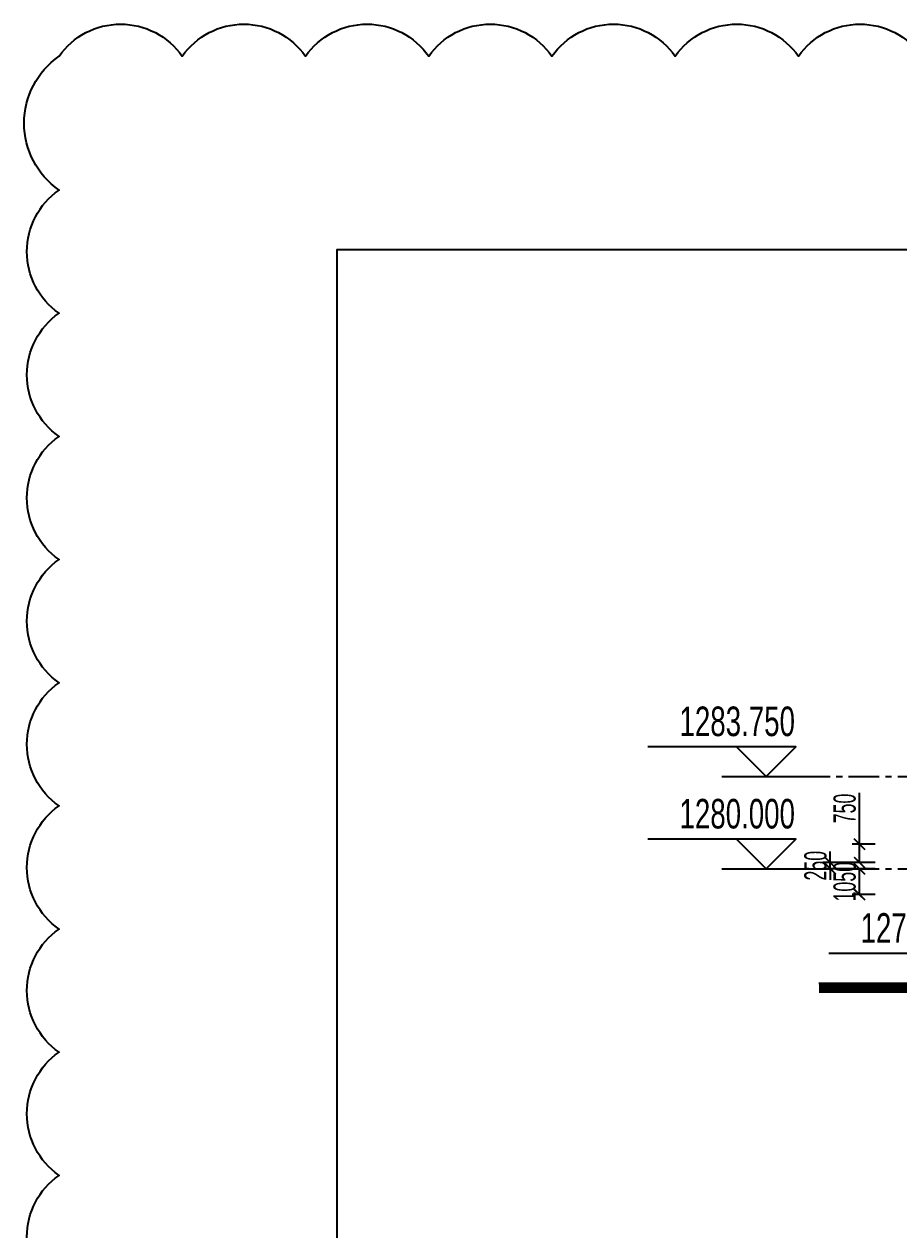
# Model space of a CAD drawing. Extents: x 38275477 to 38557164, y 2905373 to 3096199.
# Drawn here: x 38275477 to 38310968, y 2999194 to 3048146 of the extents above; entities that cross this region are included whole.
import ezdxf
from ezdxf.enums import TextEntityAlignment as Align

# ---------------------------------------------------------------- set-up
doc = ezdxf.new("R2010")
doc.units = 0
doc.header["$LTSCALE"] = 1000
doc.linetypes.add('CENTER', pattern=[2, 1.25, -0.25, 0.25, -0.25])
for name, color, linetype in [('#文字', 2, 'Continuous'), ('#标注', 1, 'Continuous'), ('A-GRID', 1, 'CENTER'), ('C-SHET-SHBD', 11, 'Continuous'), ('WZ', 7, 'Continuous')]:
    doc.layers.add(name, color=color, linetype=linetype)
doc.styles.add('#文字', font='jrs.shx', dxfattribs={"width": 0.7, "bigfont": 'hztxt.shx'})
doc.styles.add('JHZX', font='jrs.shx', dxfattribs={"width": 0.6, "bigfont": 'jhz.shx'})
doc.styles.add('XD2008', font='xd-hzs.shx', dxfattribs={"width": 0.7, "bigfont": 'xd-hztxt.shx'})
doc.styles.add('楷体', font='', dxfattribs={"width": 0.75})
doc.styles.get('楷体').set_extended_font_data('KaiTi_GB2312')
doc.dimstyles.new('JZBZ-300', dxfattribs={"dimscale": 300, "dimtxt": 3, "dimasz": 1.5, "dimexe": 1, "dimexo": 1, "dimgap": 0.5, "dimtad": 1, "dimdec": 0, "dimdsep": 46, "dimtxsty": 'JHZX', "dimblk1": 'ARCHTICK', "dimblk2": 'ARCHTICK', "dimsah": 1, "dimcen": 0, "dimclrd": 1, "dimclre": 1, "dimclrt": 2, "dimadec": 1, "dimazin": 2, "dimtfac": 1, "dimtdec": 0, "dimtix": 1, "dimtmove": 0, "dimatfit": 3, "dimfxl": 0, "dimtolj": 1, "dimlwd": -1, "dimlwe": -1, "dimarcsym": 0})

# ---------------------------------------------------------------- blocks, each defined once
blk = doc.blocks.new('A3文本框')
at = {"layer": 'Defpoints', "ltscale": 500}
blk.add_lwpolyline([(10, -10), (-420, -10), (-420, 297), (10, 297)], close=True, dxfattribs=at)
at = {"layer": 'C-SHET-SHBD', "style": 'XD2008', "width": 0.7}
for tag, height, p in [('子项名称', 4.5, (-37.49, 35.41)), ('图名', 4.5, (-37.49, 24.27)), ('比例', 3, (-56.3, 8.25)), ('MQJD-01', 3, (-13.24, 2.27))]:
    blk.add_attdef(tag, text='', height=height, dxfattribs=at).set_placement(p, align=Align.CENTER)
blk = doc.blocks.new('_ARCHTICK')
at = {"color": 0, "linetype": 'ByBlock', "const_width": 0.15}
blk.add_lwpolyline([(-0.5, -0.5), (0.5, 0.5)], dxfattribs=at)
blk = doc.blocks.new('*D19')
at = {"layer": '#标注', "color": 1, "transparency": 16777216}
for p, q in [((38310006, 3013854), (38309070, 3013854)), ((38309370, 3012804), (38309370, 3013854)), ((38310006, 3012804), (38309070, 3012804))]:
    blk.add_line(p, q, dxfattribs=at)
at = {"layer": 'Defpoints', "color": 0, "transparency": 16777216}
for p in [(38309370, 3013854), (38310306, 3013854), (38310306, 3012804)]:
    blk.add_point(p, dxfattribs=at)
at = {"layer": '#标注', "color": 1, "transparency": 16777216, "xscale": 450, "yscale": 450, "zscale": 450}
for p, rotation in [((38309370, 3013854), 90), ((38309370, 3012804), 270)]:
    blk.add_blockref('_ARCHTICK', p, dxfattribs=dict(at, rotation=rotation))
at = {"layer": '#标注', "color": 2, "transparency": 16777216, "insert": (38308770, 3013329), "char_height": 900, "attachment_point": 5, "rotation": 90, "style": 'JHZX'}
blk.add_mtext('\\A1;1050', dxfattribs=at)
blk = doc.blocks.new('*D20')
at = {"layer": '#标注', "color": 1, "transparency": 16777216}
for p, q in [((38308186, 3014104), (38308186, 3014554)), ((38310006, 3014104), (38307886, 3014104)), ((38308186, 3013854), (38308186, 3014104)), ((38310006, 3013854), (38307886, 3013854)), ((38308186, 3013854), (38308186, 3013404))]:
    blk.add_line(p, q, dxfattribs=at)
at = {"layer": 'Defpoints', "color": 0, "transparency": 16777216}
for p in [(38308186, 3014104), (38310306, 3014104), (38310306, 3013854)]:
    blk.add_point(p, dxfattribs=at)
at = {"layer": '#标注', "color": 1, "transparency": 16777216, "xscale": 450, "yscale": 450, "zscale": 450}
for p, rotation in [((38308186, 3014104), 270), ((38308186, 3013854), 90)]:
    blk.add_blockref('_ARCHTICK', p, dxfattribs=dict(at, rotation=rotation))
at = {"layer": '#标注', "color": 2, "transparency": 16777216, "insert": (38307586, 3013979), "char_height": 900, "attachment_point": 5, "rotation": 90, "style": 'JHZX'}
blk.add_mtext('\\A1;250', dxfattribs=at)
blk = doc.blocks.new('*D21')
at = {"layer": '#标注', "color": 1, "transparency": 16777216}
for p, q in [((38309370, 3014854), (38309370, 3016938)), ((38310006, 3014854), (38309070, 3014854)), ((38309370, 3014104), (38309370, 3014854)), ((38310006, 3014104), (38309070, 3014104))]:
    blk.add_line(p, q, dxfattribs=at)
at = {"layer": 'Defpoints', "color": 0, "transparency": 16777216}
for p in [(38309370, 3014854), (38310306, 3014854), (38310306, 3014104)]:
    blk.add_point(p, dxfattribs=at)
at = {"layer": '#标注', "color": 1, "transparency": 16777216, "xscale": 450, "yscale": 450, "zscale": 450}
for p, rotation in [((38309370, 3014854), 90), ((38309370, 3014104), 270)]:
    blk.add_blockref('_ARCHTICK', p, dxfattribs=dict(at, rotation=rotation))
at = {"layer": '#标注', "color": 2, "transparency": 16777216, "insert": (38308770, 3016302), "char_height": 900, "attachment_point": 5, "rotation": 90, "style": 'JHZX'}
blk.add_mtext('\\A1;750', dxfattribs=at)
blk = doc.blocks.new('LEVEL')
blk.add_line((9, 0), (0, 0))
blk.add_lwpolyline([(7.5, 3), (4.5, 0), (1.5, 3), (16.5, 3)])
at = {"layer": 'WZ', "style": '楷体', "width": 0.75}
blk.add_attdef('LEVEL', text='', height=3.5, dxfattribs=at).set_placement((9.33, 5.59), align=Align.MIDDLE_CENTER)
blk.add_attdef('FLOOR', text='', height=3.5, dxfattribs=at).set_placement((17.5, 3), align=Align.MIDDLE_LEFT)

msp = doc.modelspace()

# ---------------------------------------------------------------- linework, layer by layer
at = {"color": 8, "const_width": 400}
msp.add_lwpolyline([(38307721.7, 3009013.8), (38317619.6, 3009013.8), (38328245.5, 3007399.7), (38328245.5, 3007174.8), (38349595.5, 3007174.8), (38349595.5, 3007453.8), (38376606.9, 3007452.9)], dxfattribs=at)
at = {"color": 8}
msp.add_lwpolyline([(38307721.7, 3009213.8), (38317645.5, 3009213.8), (38328445.5, 3007553.8), (38328445.5, 3007374.8), (38349395.5, 3007374.8), (38349395.5, 3007653.8), (38376606.9, 3007652.9)], dxfattribs=at)
at = {"layer": 'A-GRID'}
for p, q in [((38306924.3, 3017603.8), (38372255.9, 3017603.8)), ((38306924.3, 3013853.8), (38372255.9, 3013853.8))]:
    msp.add_line(p, q, dxfattribs=at)
at = {"layer": 'Defpoints', "color": 6, "ltscale": 300}
msp.add_lwpolyline([(38276892.2, 2996408.5, -0.5205671), (38276892.2, 3001408.5, -0.5205671), (38276892.2, 3006408.5, -0.5205671), (38276892.2, 3011408.5, -0.5205671), (38276892.2, 3016408.5, -0.5205671), (38276892.2, 3021408.5, -0.5205671), (38276892.2, 3026408.5, -0.5205671), (38276892.2, 3031408.5, -0.5205671), (38276892.2, 3036408.5, -0.5205671), (38276892.2, 3041408.5, -0.5205671), (38276892.2, 3046843.8, -0.5205671), (38281892.2, 3046843.8, -0.5205671), (38286892.2, 3046843.8, -0.5205671), (38291892.2, 3046843.8, -0.5205671), (38296892.2, 3046843.8, -0.5205671), (38301892.2, 3046843.8, -0.5205671), (38306892.2, 3046843.8, -0.5205671), (38311892.2, 3046843.8, -0.5205671)], format="xyb", dxfattribs=at)

# ---------------------------------------------------------------- block references
at = {"layer": '#标注'}
ref = msp.add_blockref('LEVEL', (38307381.6, 3017603.8), dxfattribs=dict(at, xscale=-400, yscale=400, zscale=400))
ref.add_attrib('LEVEL', '1283.750', dxfattribs={"layer": '#文字', "height": 1200, "style": '#文字', "width": 0.7}).set_placement((38302067.1, 3019840.8), align=Align.MIDDLE_LEFT)
ref = msp.add_blockref('LEVEL', (38307381.6, 3013853.8), dxfattribs=dict(at, xscale=-400, yscale=400, zscale=400))
ref.add_attrib('LEVEL', '1280.000', dxfattribs={"layer": '#文字', "height": 1200, "style": '#文字', "width": 0.7}).set_placement((38302067.1, 3016090.8), align=Align.MIDDLE_LEFT)
ref = msp.add_blockref('LEVEL', (38314727.1, 3009214.6), dxfattribs=dict(at, xscale=-400, yscale=400, zscale=400))
ref.add_attrib('LEVEL', '1275.350', dxfattribs={"layer": '#文字', "height": 1200, "style": '#文字', "width": 0.7}).set_placement((38309412.6, 3011451.7), align=Align.MIDDLE_LEFT)
at = {"color": 0, "xscale": 400, "yscale": 400, "zscale": 400}
msp.add_blockref('A3文本框', (38456175.3, 2920196.1), dxfattribs=at)

# ---------------------------------------------------------------- dimensions: what is measured, and where the dimension line sits
at = {"layer": '#标注'}
for base, p1, p2, picture, middle in [((38309369.8, 3014853.8), (38310305.7, 3014103.8), (38310305.7, 3014853.8), '*D21', (38309369.8, 3016301.8)), ((38309369.8, 3013853.8), (38310305.7, 3012803.8), (38310305.7, 3013853.8), '*D19', (38309369.8, 3013328.8))]:
    dim = msp.add_linear_dim(base=base, p1=p1, p2=p2, angle=89.99999, dimstyle='JZBZ-300', dxfattribs=at)
    dim.commit()
    dim.dimension.update_dxf_attribs({"geometry": picture, "text_midpoint": middle, "dimtype": 161})
dim = msp.add_aligned_dim(p1=(38310305.7, 3013853.8), p2=(38310305.7, 3014103.8), distance=2119.9, dimstyle='JZBZ-300', dxfattribs=at)
dim.commit()
dim.dimension.update_dxf_attribs({"geometry": '*D20', "text_midpoint": (38307585.8, 3013978.8)})

doc.saveas('drawing.dxf')
